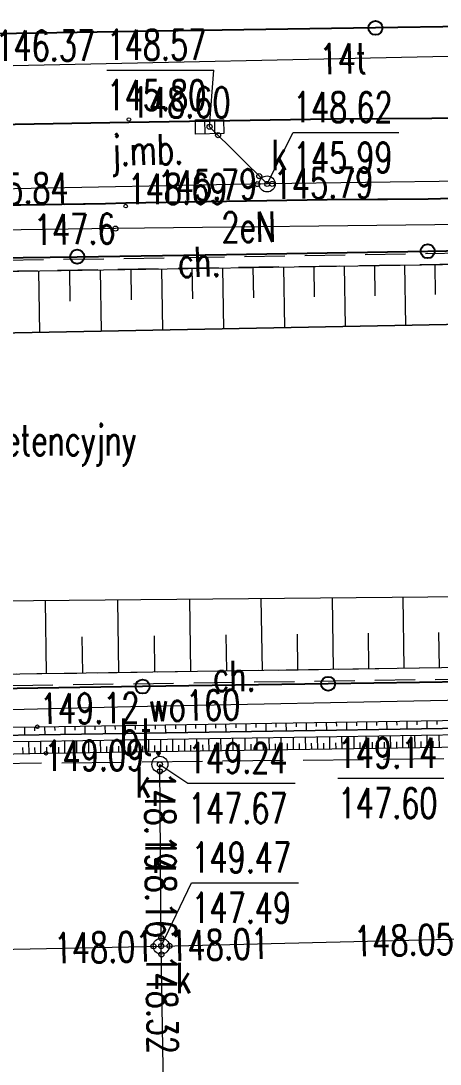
# Model space of a CAD drawing. Header units: metres. Extents: x 7583802 to 7586368, y 5958992 to 5960558.
# Drawn here: x 7585960.7 to 7585981.5, y 5959359.8 to 5959411.6 of the extents above; entities that cross this region are included whole.
import ezdxf
from ezdxf.enums import TextEntityAlignment as Align

# ---------------------------------------------------------------- set-up
doc = ezdxf.new("R2010")
doc.units = ezdxf.units.M
for name, pattern in [('3_1', [0]), ('3_BUBZ03_01', [1, 1]), ('3_BUBZ03_01G', [1.75, 1.75]), ('3_BUIB12_02', [0]), ('3_BUIB12_03', [0]), ('3_BUZT01', [0]), ('3_KTCR02', [3, 2, -1]), ('3_KTJZ01', [4, 3, -1]), ('3_KTKR01', [0]), ('3_KTPL01', [4, 3, -1]), ('4_1', [0]), ('4_SUPE_01', [0]), ('4_SUPK_01', [0]), ('4_SUPT_01', [0]), ('4_SUPW_01', [0])]:
    doc.linetypes.add(name, pattern=pattern)
doc.layers.get('0').update_dxf_attribs({"color": 250, "linetype": 'CONTINUOUS', "lineweight": 100})
for name, color, linetype, lineweight in [('BUBZ_L_2', 7, '3_BUBZ03_01', 18), ('BUIB_E_T_6', 7, 'CONTINUOUS', 13), ('BUIB_L_10', 7, '3_BUIB12_02', 18), ('BUZT_E_T_0', 7, 'CONTINUOUS', 15), ('BUZT_L_0', 7, '3_BUZT01', 18), ('KTCR_E_T_1', 7, 'CONTINUOUS', 15), ('KTCR_L_1', 7, '3_KTCR02', 18), ('KTJZ_E_T_0', 7, 'CONTINUOUS', 15), ('KTJZ_L_0', 7, '3_KTJZ01', 18), ('KTKR_L_0', 7, '3_KTKR01', 25), ('KTOK_L_4', 7, 'CONTINUOUS', 25), ('KTPL_L_0', 7, '3_KTPL01', 18), ('RTPW_T_1', 7, 'CONTINUOUS', 15), ('SUPE_E_T_3', 1, 'CONTINUOUS', 15), ('SUPE_L_3', 1, '4_SUPE_01', 18), ('SUPK_L_0', 34, '4_SUPK_01', 18), ('SUPT_E_T_0', 30, 'CONTINUOUS', 15), ('SUPT_L_0', 30, '4_SUPT_01', 18), ('SUPW_E_T_0', 5, 'CONTINUOUS', 15), ('SUPW_L_0', 5, '4_SUPW_01', 18), ('SUTE_T_0', 1, 'CONTINUOUS', 18), ('SUTK_T_0', 34, 'CONTINUOUS', 18), ('SUUK_E_T_3', 7, 'CONTINUOUS', 15), ('SUUK_T_0', 7, 'CONTINUOUS', 18), ('SUUK_T_4', 7, 'CONTINUOUS', 13)]:
    doc.layers.add(name, color=color, linetype=linetype, lineweight=lineweight)
doc.styles.get("Standard").update_dxf_attribs({"font": 'Simplex.SHX', "width": 0.75})

# ---------------------------------------------------------------- blocks, each defined once
blk = doc.blocks.new('3_RTPW02')
at = {"linetype": 'CONTINUOUS'}
blk.add_circle((0, 0), 0.09, dxfattribs=at)
blk = doc.blocks.new('4_SUPS01_03')
at = {"linetype": 'CONTINUOUS'}
blk.add_circle((0, 0), 0.125, dxfattribs=at)
blk = doc.blocks.new('4_SUPS01_05')
at = {"linetype": 'CONTINUOUS'}
blk.add_circle((0, 0), 0.125, dxfattribs=at)
blk = doc.blocks.new('4_SUUS22_01')
at = {"linetype": 'CONTINUOUS'}
blk.add_circle((0, 0), 0.4, dxfattribs=at)
blk = doc.blocks.new('4_SUUS05')
at = {"linetype": 'CONTINUOUS'}
for p, q in [((-0.7, -0.35), (-0.7, 0.35)), ((-0.7, 0.35), (0.7, 0.35)), ((-0.245, 0.35), (-0.245, -0.35)), ((0.245, 0.35), (0.245, -0.35)), ((0.7, 0.35), (0.7, -0.35)), ((0.7, -0.35), (-0.7, -0.35))]:
    blk.add_line(p, q, dxfattribs=at)

msp = doc.modelspace()

# ---------------------------------------------------------------- linework, layer by layer
at = {"layer": 'BUBZ_L_2', "linetype": '3_BUBZ03_01G'}
for p, q in [((7585943.01, 5959398.88), (7586000.49, 5959399.79)), ((7585943.46, 5959378.89), (7586000.38, 5959379.74)), ((7585961.49, 5959376.52), (7586005.37, 5959377.2)), ((7585940.85, 5959376.26), (7585961.49, 5959376.52)), ((7585961.92, 5959375.2), (7586005.39, 5959375.86)), ((7585940.89, 5959374.89), (7585961.92, 5959375.2))]:
    msp.add_line(p, q, dxfattribs=at)
at = {"layer": 'BUBZ_L_2', "linetype": '3_1'}
for p, q in [((7585979.74, 5959399.462), (7585979.788, 5959396.462)), ((7585981.24, 5959399.485), (7585981.264, 5959397.988)), ((7585961.555, 5959399.174), (7585961.603, 5959396.115)), ((7585963.084, 5959399.198), (7585963.108, 5959397.671)), ((7585964.61, 5959399.222), (7585964.658, 5959396.174)), ((7585966.134, 5959399.246), (7585966.158, 5959397.724)), ((7585967.656, 5959399.27), (7585967.704, 5959396.232)), ((7585969.175, 5959399.294), (7585969.199, 5959397.778)), ((7585970.692, 5959399.318), (7585970.74, 5959396.29)), ((7585972.206, 5959399.342), (7585972.23, 5959397.83)), ((7585973.718, 5959399.366), (7585973.766, 5959396.348)), ((7585975.227, 5959399.39), (7585975.251, 5959397.883)), ((7585976.734, 5959399.414), (7585976.782, 5959396.405)), ((7585978.239, 5959399.438), (7585978.262, 5959397.936)), ((7585972.673, 5959379.326), (7585972.62, 5959382.876)), ((7585976.208, 5959379.379), (7585976.155, 5959382.908)), ((7585979.721, 5959379.431), (7585979.669, 5959382.94)), ((7585961.947, 5959379.166), (7585961.893, 5959382.778)), ((7585965.543, 5959379.22), (7585965.49, 5959382.811)), ((7585969.119, 5959379.273), (7585969.065, 5959382.843)), ((7585963.748, 5959379.193), (7585963.721, 5959380.994)), ((7585967.334, 5959379.247), (7585967.307, 5959381.037)), ((7585970.899, 5959379.3), (7585970.872, 5959381.08)), ((7585974.443, 5959379.353), (7585974.417, 5959381.122)), ((7585977.967, 5959379.405), (7585977.941, 5959381.165)), ((7585981.47, 5959379.458), (7585981.444, 5959381.207)), ((7585969.347, 5959376.642), (7585969.351, 5959376.437)), ((7585969.847, 5959376.65), (7585969.854, 5959376.24)), ((7585970.347, 5959376.657), (7585970.35, 5959376.453)), ((7585970.847, 5959376.665), (7585970.854, 5959376.256)), ((7585971.347, 5959376.673), (7585971.35, 5959376.468)), ((7585971.847, 5959376.681), (7585971.853, 5959376.272)), ((7585972.347, 5959376.688), (7585972.35, 5959376.484)), ((7585972.847, 5959376.696), (7585972.853, 5959376.288)), ((7585973.347, 5959376.704), (7585973.35, 5959376.5)), ((7585973.847, 5959376.711), (7585973.853, 5959376.303)), ((7585974.347, 5959376.719), (7585974.35, 5959376.515)), ((7585974.847, 5959376.727), (7585974.853, 5959376.319)), ((7585975.347, 5959376.735), (7585975.35, 5959376.531)), ((7585975.847, 5959376.742), (7585975.853, 5959376.335)), ((7585976.347, 5959376.75), (7585976.35, 5959376.547)), ((7585976.847, 5959376.758), (7585976.853, 5959376.351)), ((7585977.346, 5959376.766), (7585977.35, 5959376.562)), ((7585977.846, 5959376.773), (7585977.853, 5959376.367)), ((7585978.346, 5959376.781), (7585978.349, 5959376.578)), ((7585978.846, 5959376.789), (7585978.853, 5959376.382)), ((7585979.346, 5959376.797), (7585979.349, 5959376.593)), ((7585979.846, 5959376.804), (7585979.852, 5959376.398)), ((7585980.346, 5959376.812), (7585980.349, 5959376.609)), ((7585980.846, 5959376.82), (7585980.852, 5959376.414)), ((7585981.346, 5959376.828), (7585981.349, 5959376.625)), ((7585960.848, 5959376.512), (7585960.854, 5959376.1)), ((7585961.348, 5959376.518), (7585961.351, 5959376.313)), ((7585961.848, 5959376.526), (7585961.855, 5959376.114)), ((7585962.348, 5959376.533), (7585962.351, 5959376.328)), ((7585962.848, 5959376.541), (7585962.855, 5959376.13)), ((7585963.348, 5959376.549), (7585963.351, 5959376.343)), ((7585963.848, 5959376.557), (7585963.854, 5959376.146)), ((7585964.348, 5959376.564), (7585964.351, 5959376.359)), ((7585964.848, 5959376.572), (7585964.854, 5959376.162)), ((7585965.348, 5959376.58), (7585965.351, 5959376.375)), ((7585965.848, 5959376.588), (7585965.854, 5959376.177)), ((7585966.348, 5959376.595), (7585966.351, 5959376.39)), ((7585966.848, 5959376.603), (7585966.854, 5959376.193)), ((7585967.348, 5959376.611), (7585967.351, 5959376.406)), ((7585967.848, 5959376.619), (7585967.854, 5959376.209)), ((7585968.348, 5959376.626), (7585968.351, 5959376.422)), ((7585968.847, 5959376.634), (7585968.854, 5959376.225)), ((7585961.076, 5959375.188), (7585961.067, 5959375.782)), ((7585961.67, 5959375.196), (7585961.661, 5959375.79)), ((7585962.264, 5959375.205), (7585962.255, 5959375.8)), ((7585962.859, 5959375.214), (7585962.85, 5959375.809)), ((7585963.454, 5959375.223), (7585963.445, 5959375.818)), ((7585964.049, 5959375.232), (7585964.04, 5959375.828)), ((7585964.645, 5959375.241), (7585964.636, 5959375.837)), ((7585965.241, 5959375.25), (7585965.232, 5959375.847)), ((7585965.837, 5959375.259), (7585965.828, 5959375.856)), ((7585966.434, 5959375.269), (7585966.425, 5959375.865)), ((7585967.031, 5959375.278), (7585967.022, 5959375.875)), ((7585967.629, 5959375.287), (7585967.62, 5959375.884)), ((7585968.227, 5959375.296), (7585968.217, 5959375.894)), ((7585968.825, 5959375.305), (7585968.816, 5959375.903)), ((7585969.124, 5959375.309), (7585969.119, 5959375.609)), ((7585969.423, 5959375.314), (7585969.414, 5959375.913)), ((7585969.723, 5959375.318), (7585969.718, 5959375.618)), ((7585970.022, 5959375.323), (7585970.013, 5959375.922)), ((7585970.322, 5959375.328), (7585970.317, 5959375.627)), ((7585970.622, 5959375.332), (7585970.613, 5959375.932)), ((7585970.921, 5959375.337), (7585970.917, 5959375.636)), ((7585971.221, 5959375.341), (7585971.212, 5959375.941)), ((7585971.521, 5959375.346), (7585971.517, 5959375.646)), ((7585971.821, 5959375.35), (7585971.812, 5959375.95)), ((7585972.121, 5959375.355), (7585972.117, 5959375.655)), ((7585972.422, 5959375.359), (7585972.413, 5959375.96)), ((7585972.722, 5959375.364), (7585972.717, 5959375.664)), ((7585973.022, 5959375.369), (7585973.013, 5959375.969)), ((7585973.323, 5959375.373), (7585973.318, 5959375.674)), ((7585973.624, 5959375.378), (7585973.614, 5959375.979)), ((7585973.924, 5959375.382), (7585973.92, 5959375.683)), ((7585974.225, 5959375.387), (7585974.216, 5959375.988)), ((7585974.526, 5959375.391), (7585974.521, 5959375.692)), ((7585974.827, 5959375.396), (7585974.818, 5959375.998)), ((7585975.128, 5959375.401), (7585975.123, 5959375.702)), ((7585975.429, 5959375.405), (7585975.42, 5959376.007)), ((7585975.73, 5959375.41), (7585975.726, 5959375.711)), ((7585976.032, 5959375.414), (7585976.023, 5959376.017)), ((7585976.333, 5959375.419), (7585976.329, 5959375.72)), ((7585976.635, 5959375.423), (7585976.626, 5959376.026)), ((7585976.936, 5959375.428), (7585976.932, 5959375.73)), ((7585977.238, 5959375.433), (7585977.229, 5959376.036)), ((7585977.54, 5959375.437), (7585977.535, 5959375.739)), ((7585977.842, 5959375.442), (7585977.833, 5959376.046)), ((7585978.144, 5959375.446), (7585978.139, 5959375.748)), ((7585978.446, 5959375.451), (7585978.437, 5959376.055)), ((7585978.748, 5959375.455), (7585978.743, 5959375.758)), ((7585979.05, 5959375.46), (7585979.041, 5959376.065)), ((7585979.353, 5959375.465), (7585979.348, 5959375.767)), ((7585979.655, 5959375.469), (7585979.646, 5959376.074)), ((7585979.957, 5959375.474), (7585979.953, 5959375.776)), ((7585980.26, 5959375.478), (7585980.251, 5959376.084)), ((7585980.563, 5959375.483), (7585980.558, 5959375.786)), ((7585980.866, 5959375.488), (7585980.856, 5959376.093)), ((7585981.169, 5959375.492), (7585981.164, 5959375.795)), ((7585981.472, 5959375.497), (7585981.462, 5959376.103)), ((7585960.779, 5959375.183), (7585960.774, 5959375.481)), ((7585961.373, 5959375.192), (7585961.369, 5959375.489)), ((7585961.967, 5959375.201), (7585961.963, 5959375.498)), ((7585962.562, 5959375.21), (7585962.557, 5959375.507)), ((7585963.156, 5959375.219), (7585963.152, 5959375.516)), ((7585963.751, 5959375.228), (7585963.747, 5959375.525)), ((7585964.347, 5959375.237), (7585964.342, 5959375.535)), ((7585964.943, 5959375.246), (7585964.938, 5959375.544)), ((7585965.539, 5959375.255), (7585965.535, 5959375.553)), ((7585966.136, 5959375.264), (7585966.131, 5959375.562)), ((7585966.733, 5959375.273), (7585966.728, 5959375.572)), ((7585967.33, 5959375.282), (7585967.325, 5959375.581)), ((7585967.928, 5959375.291), (7585967.923, 5959375.59)), ((7585968.526, 5959375.3), (7585968.521, 5959375.599))]:
    msp.add_line(p, q, dxfattribs=at)
at = {"layer": 'BUBZ_L_2', "linetype": '3_BUBZ03_01'}
for p, q in [((7586000.62, 5959396.86), (7585942.98, 5959395.76)), ((7586000.5, 5959383.13), (7585943.48, 5959382.61)), ((7586005.35, 5959376.8), (7585961.58, 5959376.11)), ((7586005.35, 5959376.48), (7585961.65, 5959375.79)), ((7585961.58, 5959376.11), (7585940.97, 5959375.83)), ((7585961.65, 5959375.79), (7585940.99, 5959375.52))]:
    msp.add_line(p, q, dxfattribs=at)
at = {"layer": 'BUIB_L_10', "linetype": '3_BUIB12_03'}
for p, q in [((7585961.58, 5959376.11), (7586005.35, 5959376.8)), ((7586005.35, 5959376.48), (7585961.65, 5959375.79)), ((7585940.97, 5959375.83), (7585961.58, 5959376.11)), ((7585961.65, 5959375.79), (7585940.99, 5959375.52))]:
    msp.add_line(p, q, dxfattribs=at)
at = {"layer": 'BUZT_L_0', "linetype": '3_BUZT01'}
for p, q in [((7585942.98, 5959395.76), (7586000.62, 5959396.86)), ((7586000.5, 5959383.13), (7585943.48, 5959382.61))]:
    msp.add_line(p, q, dxfattribs=at)
at = {"layer": 'KTCR_L_1', "linetype": '3_KTCR02'}
for p, q in [((7585938.79, 5959399.36), (7586003.93, 5959400.4)), ((7586000.49, 5959399.79), (7585943.01, 5959398.88)), ((7585943.46, 5959378.89), (7586000.38, 5959379.74)), ((7586004.26, 5959379.19), (7585939.16, 5959378.25))]:
    msp.add_line(p, q, dxfattribs=at)
at = {"layer": 'KTJZ_L_0', "linetype": '3_KTJZ01'}
for p, q in [((7585981.09, 5959406.74), (7585976.08, 5959406.7)), ((7585987.09, 5959406.87), (7585981.09, 5959406.74)), ((7585966.04, 5959406.54), (7585951.02, 5959406.29)), ((7585976.08, 5959406.7), (7585966.04, 5959406.54)), ((7585965.88, 5959402.54), (7585975.9, 5959402.7)), ((7585975.9, 5959402.7), (7585980.92, 5959402.74)), ((7585980.92, 5959402.74), (7585986.92, 5959402.87)), ((7585950.85, 5959402.29), (7585964.87, 5959402.5)), ((7585964.87, 5959402.5), (7585965.88, 5959402.54))]:
    msp.add_line(p, q, dxfattribs=at)
at = {"layer": 'KTKR_L_0', "linetype": '3_KTKR01'}
for p, q in [((7585981.09, 5959406.74), (7585976.08, 5959406.7)), ((7585987.09, 5959406.87), (7585981.09, 5959406.74)), ((7585966.04, 5959406.54), (7585951.02, 5959406.29)), ((7585976.08, 5959406.7), (7585966.04, 5959406.54)), ((7585975.9, 5959402.7), (7585965.88, 5959402.54)), ((7585980.92, 5959402.74), (7585975.9, 5959402.7)), ((7585986.92, 5959402.87), (7585980.92, 5959402.74)), ((7585964.87, 5959402.5), (7585950.85, 5959402.29)), ((7585965.88, 5959402.54), (7585964.87, 5959402.5))]:
    msp.add_line(p, q, dxfattribs=at)
at = {"layer": 'KTOK_L_4'}
for p, q in [((7585988.107, 5959411.394), (7585978.294, 5959411.242)), ((7585968.48, 5959411.09), (7585958.481, 5959410.931)), ((7585978.294, 5959411.242), (7585968.48, 5959411.09)), ((7585963.473, 5959399.875), (7585970.89, 5959399.99)), ((7585970.89, 5959399.99), (7585980.889, 5959400.145)), ((7585980.889, 5959400.145), (7585989.409, 5959400.278)), ((7585956.056, 5959399.76), (7585963.473, 5959399.875)), ((7585985.161, 5959378.788), (7585975.941, 5959378.652)), ((7585966.721, 5959378.517), (7585957.5, 5959378.381)), ((7585975.941, 5959378.652), (7585966.721, 5959378.517))]:
    msp.add_line(p, q, dxfattribs=at)
for centre in [(7585978.294, 5959411.242), (7585980.889, 5959400.145), (7585963.473, 5959399.875), (7585966.721, 5959378.517), (7585975.941, 5959378.652)]:
    msp.add_circle(centre, 0.35, dxfattribs=at)
at = {"layer": 'KTPL_L_0', "linetype": '3_KTPL01'}
msp.add_line((7585954.7, 5959374.64), (7585983.21, 5959374.96), dxfattribs=at)
at = {"layer": 'SUPE_L_3', "linetype": '4_SUPE_01'}
for p, q in [((7585965.37, 5959401.27), (7585941.66, 5959400.94)), ((7585985.33, 5959401.51), (7585965.37, 5959401.27))]:
    msp.add_line(p, q, dxfattribs=at)
at = {"layer": 'SUPK_L_0', "linetype": '4_1'}
for p, q in [((7585972.91, 5959403.49), (7585970.05, 5959406.33)), ((7585998.86, 5959403.84), (7585972.91, 5959403.49)), ((7585972.91, 5959403.49), (7585957.75, 5959403.19)), ((7585967.65, 5959365.62), (7585967.58, 5959374.65)), ((7585967.65, 5959365.62), (7585982.68, 5959365.98)), ((7585952.91, 5959365.32), (7585967.65, 5959365.62)), ((7585968.98, 5959273.89), (7585967.65, 5959365.62))]:
    msp.add_line(p, q, dxfattribs=at)
at = {"layer": 'SUPT_L_0', "linetype": '4_SUPT_01'}
msp.add_line((7586005.538, 5959410.33), (7585956.942, 5959409.29), dxfattribs=at)
at = {"layer": 'SUPW_L_0', "linetype": '4_1'}
for p, q in [((7586004.5, 5959378.27), (7585966.13, 5959377.51)), ((7585966.13, 5959377.51), (7585948.281, 5959377.077))]:
    msp.add_line(p, q, dxfattribs=at)
at = {"layer": 'SUTK_T_0', "linetype": 'CONTINUOUS'}
for p, q in [((7585964.935, 5959409.148), (7585970.255, 5959409.148)), ((7585970.05, 5959406.33), (7585970.255, 5959409.148)), ((7585972.91, 5959403.49), (7585974.196, 5959406.052)), ((7585974.196, 5959406.052), (7585979.461, 5959406.052)), ((7585967.58, 5959374.65), (7585968.975, 5959373.716)), ((7585968.975, 5959373.716), (7585974.295, 5959373.716)), ((7585976.423, 5959373.971), (7585981.689, 5959373.971)), ((7585967.65, 5959365.62), (7585969.15, 5959368.77)), ((7585969.15, 5959368.77), (7585974.47, 5959368.77))]:
    msp.add_line(p, q, dxfattribs=at)

# ---------------------------------------------------------------- block references
at = {"layer": 'RTPW_T_1'}
for p in [(7585966.04, 5959406.69), (7585965.88, 5959402.39), (7585961.49, 5959376.52), (7585961.92, 5959375.2)]:
    msp.add_blockref('3_RTPW02', p, dxfattribs=at)
at = {"layer": 'SUTE_T_0'}
msp.add_blockref('4_SUPS01_03', (7585965.37, 5959401.27), dxfattribs=at)
at = {"layer": 'SUTK_T_0'}
for p in [(7585970.05, 5959406.33), (7585970.471, 5959405.912), (7585972.422, 5959403.48), (7585972.519, 5959403.878), (7585972.91, 5959403.49), (7585973.16, 5959403.493), (7585967.58, 5959374.65), (7585967.583, 5959374.299), (7585967.647, 5959366.018), (7585968.056, 5959365.63), (7585967.256, 5959365.612), (7585967.65, 5959365.62), (7585967.656, 5959365.206)]:
    msp.add_blockref('4_SUPS01_05', p, dxfattribs=at)
at = {"layer": 'SUUK_T_0', "rotation": 1.0848152675821303}
msp.add_blockref('4_SUUS05', (7585970.05, 5959406.33), dxfattribs=at)
at = {"layer": 'SUUK_T_4'}
for p in [(7585972.91, 5959403.49), (7585967.58, 5959374.65), (7585967.65, 5959365.62)]:
    msp.add_blockref('4_SUUS22_01', p, dxfattribs=at)

# ---------------------------------------------------------------- texts
at = {"layer": 'BUIB_E_T_6', "width": 0.7}
msp.add_text('bt.', height=1.8, dxfattribs=at).set_placement((7585965.563, 5959376.024), align=Align.MIDDLE_LEFT)
at = {"layer": 'BUZT_E_T_0', "width": 0.7}
msp.add_text('zbiornik retencyjny', height=1.5, dxfattribs=at).set_placement((7585959.773, 5959390.535), align=Align.MIDDLE)
at = {"layer": 'KTCR_E_T_1', "width": 0.7}
for rotation, p in [(1.9481, (7585969.531, 5959399.624)), (0.2768, (7585971.279, 5959379.037))]:
    msp.add_text('ch.', height=1.5, rotation=rotation, dxfattribs=at).set_placement(p, align=Align.MIDDLE)
at = {"layer": 'KTJZ_E_T_0', "width": 0.7}
msp.add_text('j.mb.', height=1.5, rotation=1.5074, dxfattribs=at).set_placement((7585966.963, 5959404.973), align=Align.MIDDLE)
at = {"layer": 'RTPW_T_1', "width": 0.7}
for s, p in [('148.60', (7585966.14, 5959406.79)), ('148.69', (7585965.98, 5959402.49))]:
    msp.add_text(s, height=1.5, dxfattribs=at).set_placement(p)
for s, rotation, p in [('149.12', 0.769, (7585961.626, 5959376.652)), ('149.09', 0.2822, (7585961.85, 5959374.329))]:
    msp.add_text(s, height=1.5, rotation=rotation, dxfattribs=at).set_placement(p)
at = {"layer": 'SUPE_E_T_3', "width": 0.7}
msp.add_text('2eN', height=1.5, rotation=0.6946, dxfattribs=at).set_placement((7585971.99, 5959401.35), align=Align.MIDDLE)
at = {"layer": 'SUPT_E_T_0', "width": 0.7}
msp.add_text('14t', height=1.5, rotation=1.226, dxfattribs=at).set_placement((7585976.687, 5959409.713), align=Align.MIDDLE)
at = {"layer": 'SUPW_E_T_0', "width": 0.7}
msp.add_text('wo160', height=1.5, rotation=1.2154, dxfattribs=at).set_placement((7585969.297, 5959377.573), align=Align.MIDDLE)
at = {"layer": 'SUTE_T_0', "width": 0.7}
msp.add_text('147.6', height=1.5, rotation=0.8235, dxfattribs=at).set_placement((7585965.37, 5959401.27), align=Align.MIDDLE_RIGHT)
at = {"layer": 'SUTK_T_0', "width": 0.7}
for s, p in [('146.37', (7585959.408, 5959411.109)), ('148.57', (7585964.935, 5959411.148)), ('145.80', (7585964.935, 5959408.648)), ('148.62', (7585974.196, 5959408.052)), ('145.99', (7585974.196, 5959405.552)), ('149.24', (7585968.975, 5959375.716)), ('149.14', (7585976.423, 5959375.971)), ('147.67', (7585968.975, 5959373.216)), ('147.60', (7585976.423, 5959373.471)), ('149.47', (7585969.15, 5959370.77)), ('147.49', (7585969.15, 5959368.27))]:
    msp.add_text(s, height=1.5, dxfattribs=at).set_placement(p, align=Align.TOP_LEFT)
for s, rotation, p in [('145.79', 1.1337, (7585972.422, 5959403.48)), ('148.16', 270.4441, (7585967.647, 5959366.018)), ('148.01', 1.166, (7585967.256, 5959365.612)), ('148.05', 1.3721, (7585982.179, 5959365.968))]:
    msp.add_text(s, height=1.5, rotation=rotation, dxfattribs=at).set_placement(p, align=Align.MIDDLE_RIGHT)
for s, rotation, p in [('145.79', 0.7727, (7585973.24, 5959403.494)), ('145.84', 1.1337, (7585958.089, 5959403.197)), ('148.19', 270.4441, (7585967.583, 5959374.299)), ('148.01', 1.372, (7585968.056, 5959365.63)), ('148.32', 270.8307, (7585967.656, 5959365.206))]:
    msp.add_text(s, height=1.5, rotation=rotation, dxfattribs=at).set_placement(p, align=Align.MIDDLE_LEFT)
at = {"layer": 'SUUK_E_T_3', "width": 0.7}
msp.add_text('k', height=1.5, dxfattribs=at).set_placement((7585973.126, 5959404.177))
msp.add_text('k', height=1.5, dxfattribs=at).set_placement((7585967.127, 5959374.505), align=Align.TOP_RIGHT)
msp.add_text('k', height=1.5, dxfattribs=at).set_placement((7585968.373, 5959364.782), align=Align.TOP_LEFT)

doc.saveas('drawing.dxf')
